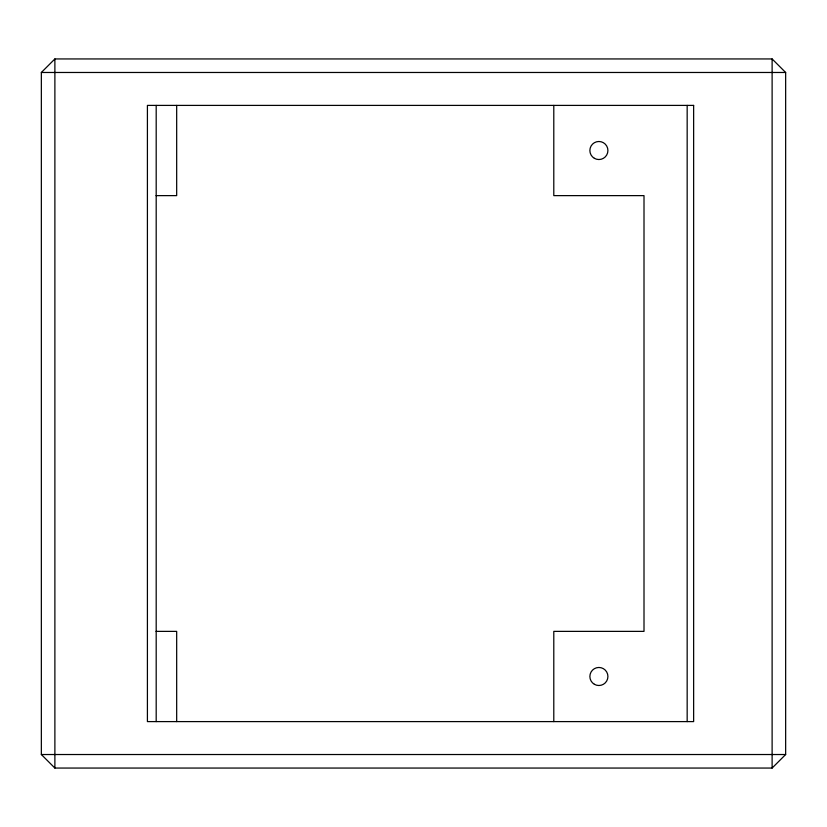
<?xml version="1.0" encoding="UTF-8"?>
<svg xmlns="http://www.w3.org/2000/svg" width="827" height="827" viewBox="0 0 827 827"><rect width="100%" height="100%" fill="white"/><g stroke="black" fill="none" stroke-linecap="round" stroke-linejoin="round"><path stroke-width="1.24" d="M41.35 72.476L54.882 58.944L772.118 58.944L785.65 72.476L785.65 754.524L772.118 768.056L54.882 768.056L41.35 754.524L41.35 72.476L785.65 72.476M156.055 195.627L176.678 195.627L176.678 105.401M156.055 631.373L176.678 631.373L176.678 721.599M41.35 754.524L785.65 754.524M772.118 58.944L772.118 768.056M687.165 105.401L687.165 721.599M553.79 105.401L553.79 195.627L644.006 195.627L644.006 631.373L553.79 631.373L553.79 721.599M156.189 105.401L156.189 721.599M54.882 58.944L54.882 768.056M693.636 105.401L147.413 105.401L147.413 721.599L693.636 721.599L693.636 105.401M594.386 158.329A9.025 9.025 0 0 0 607.917 150.514A9.025 9.025 0 0 0 594.386 142.699A9.025 9.025 0 0 0 594.386 158.329M594.386 684.301A9.025 9.025 0 0 0 607.917 676.486A9.025 9.025 0 0 0 594.386 668.671A9.025 9.025 0 0 0 594.386 684.301"/></g></svg>
